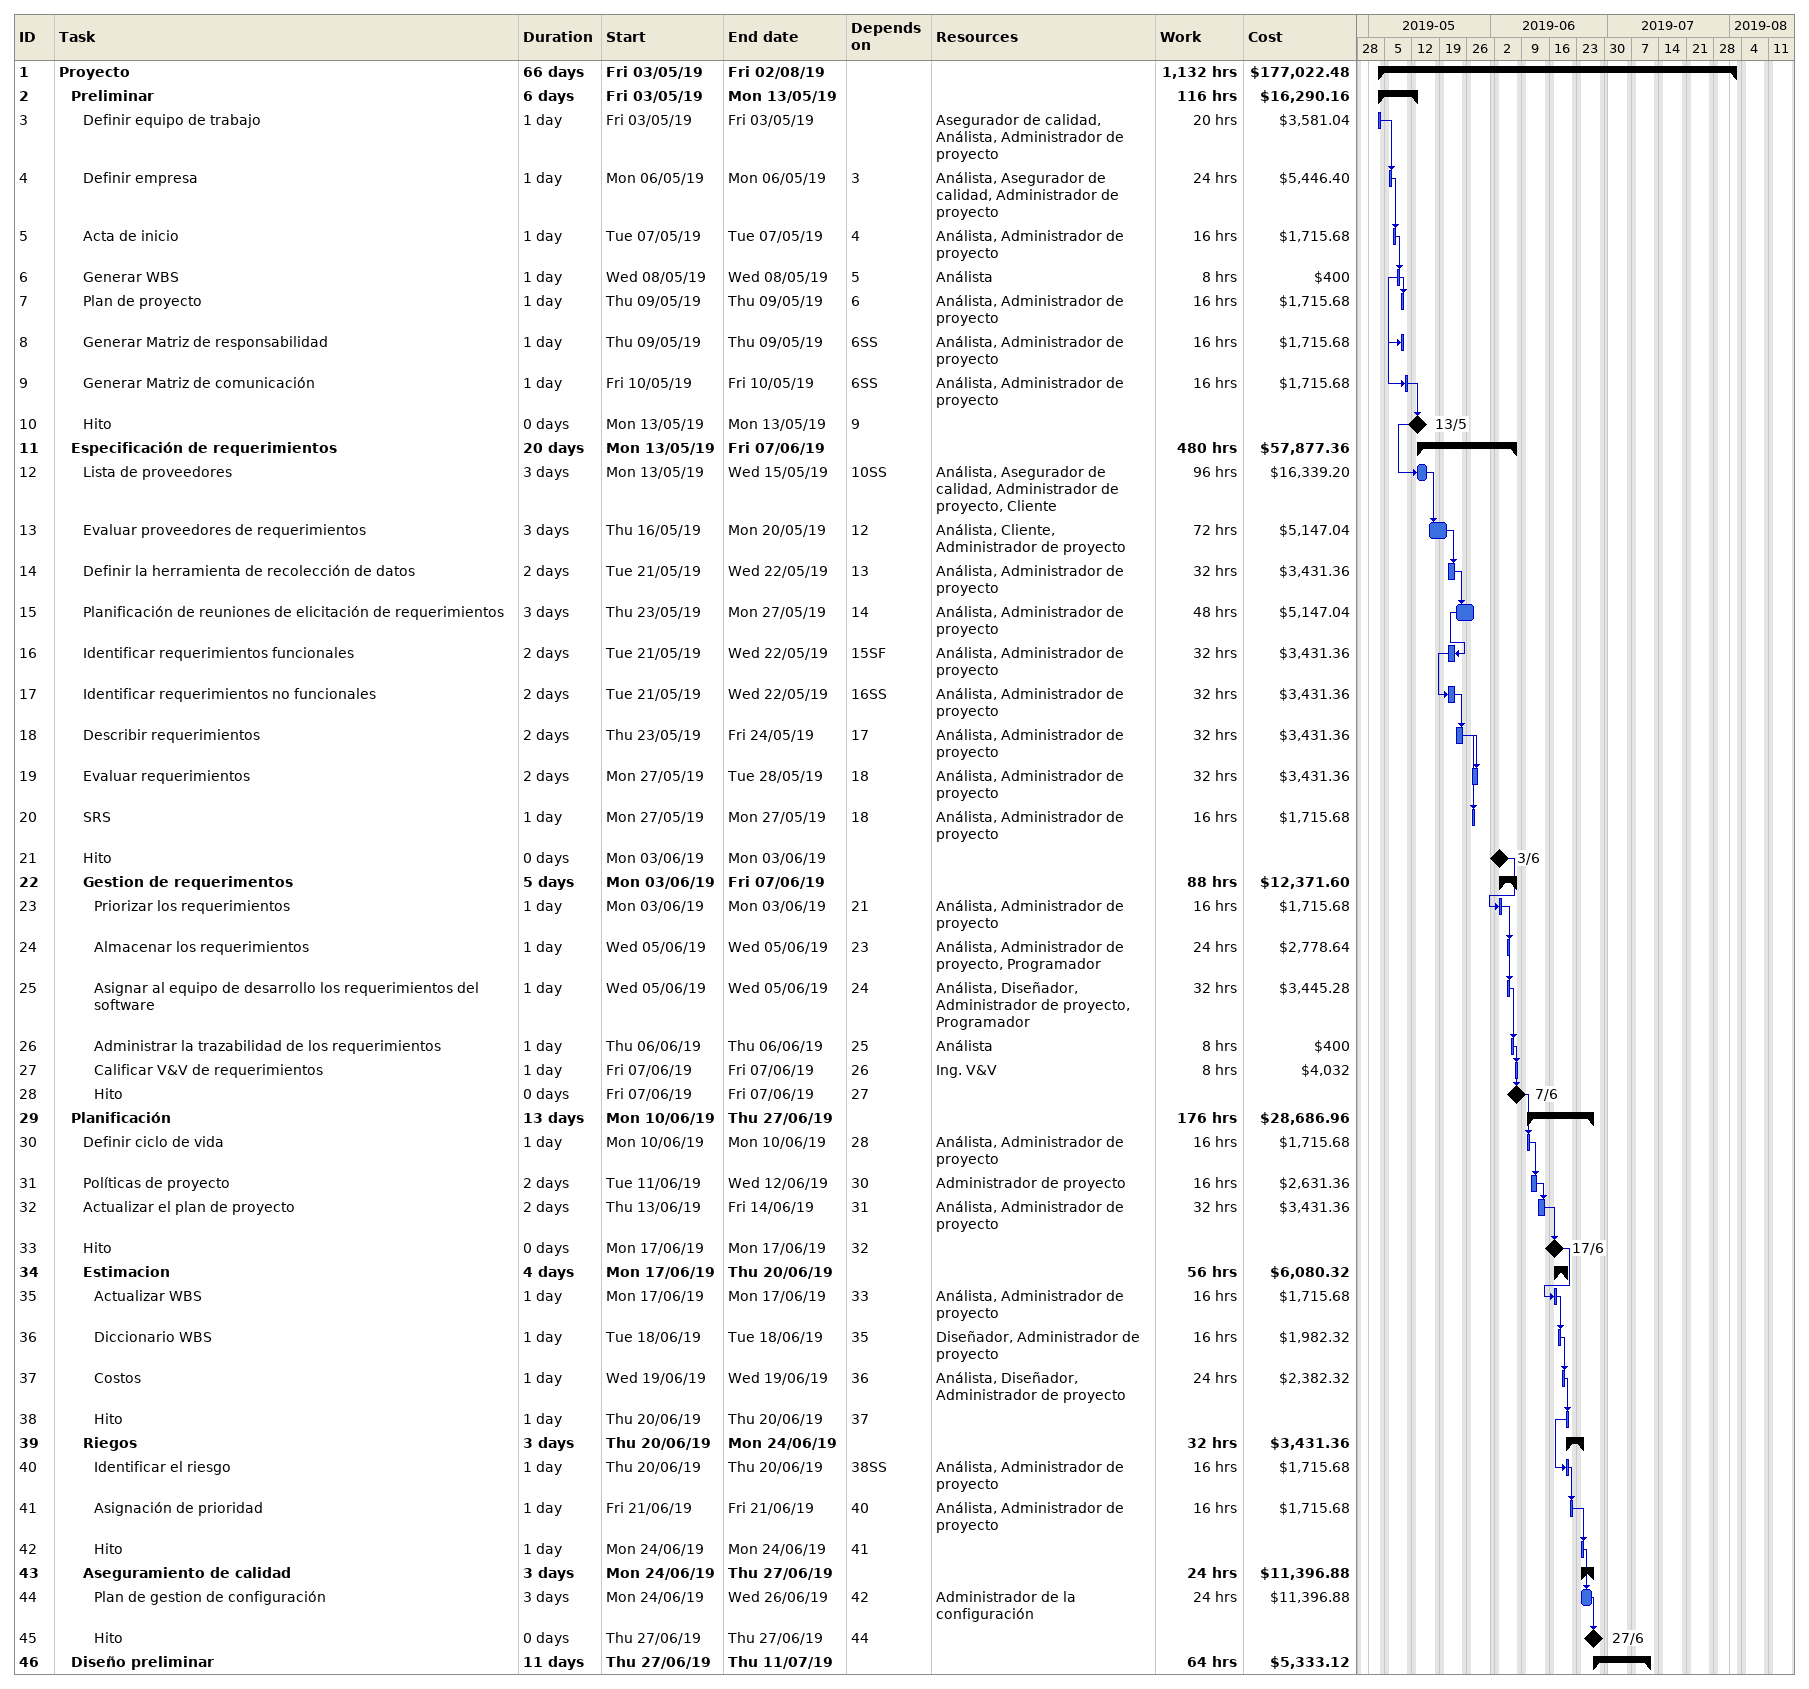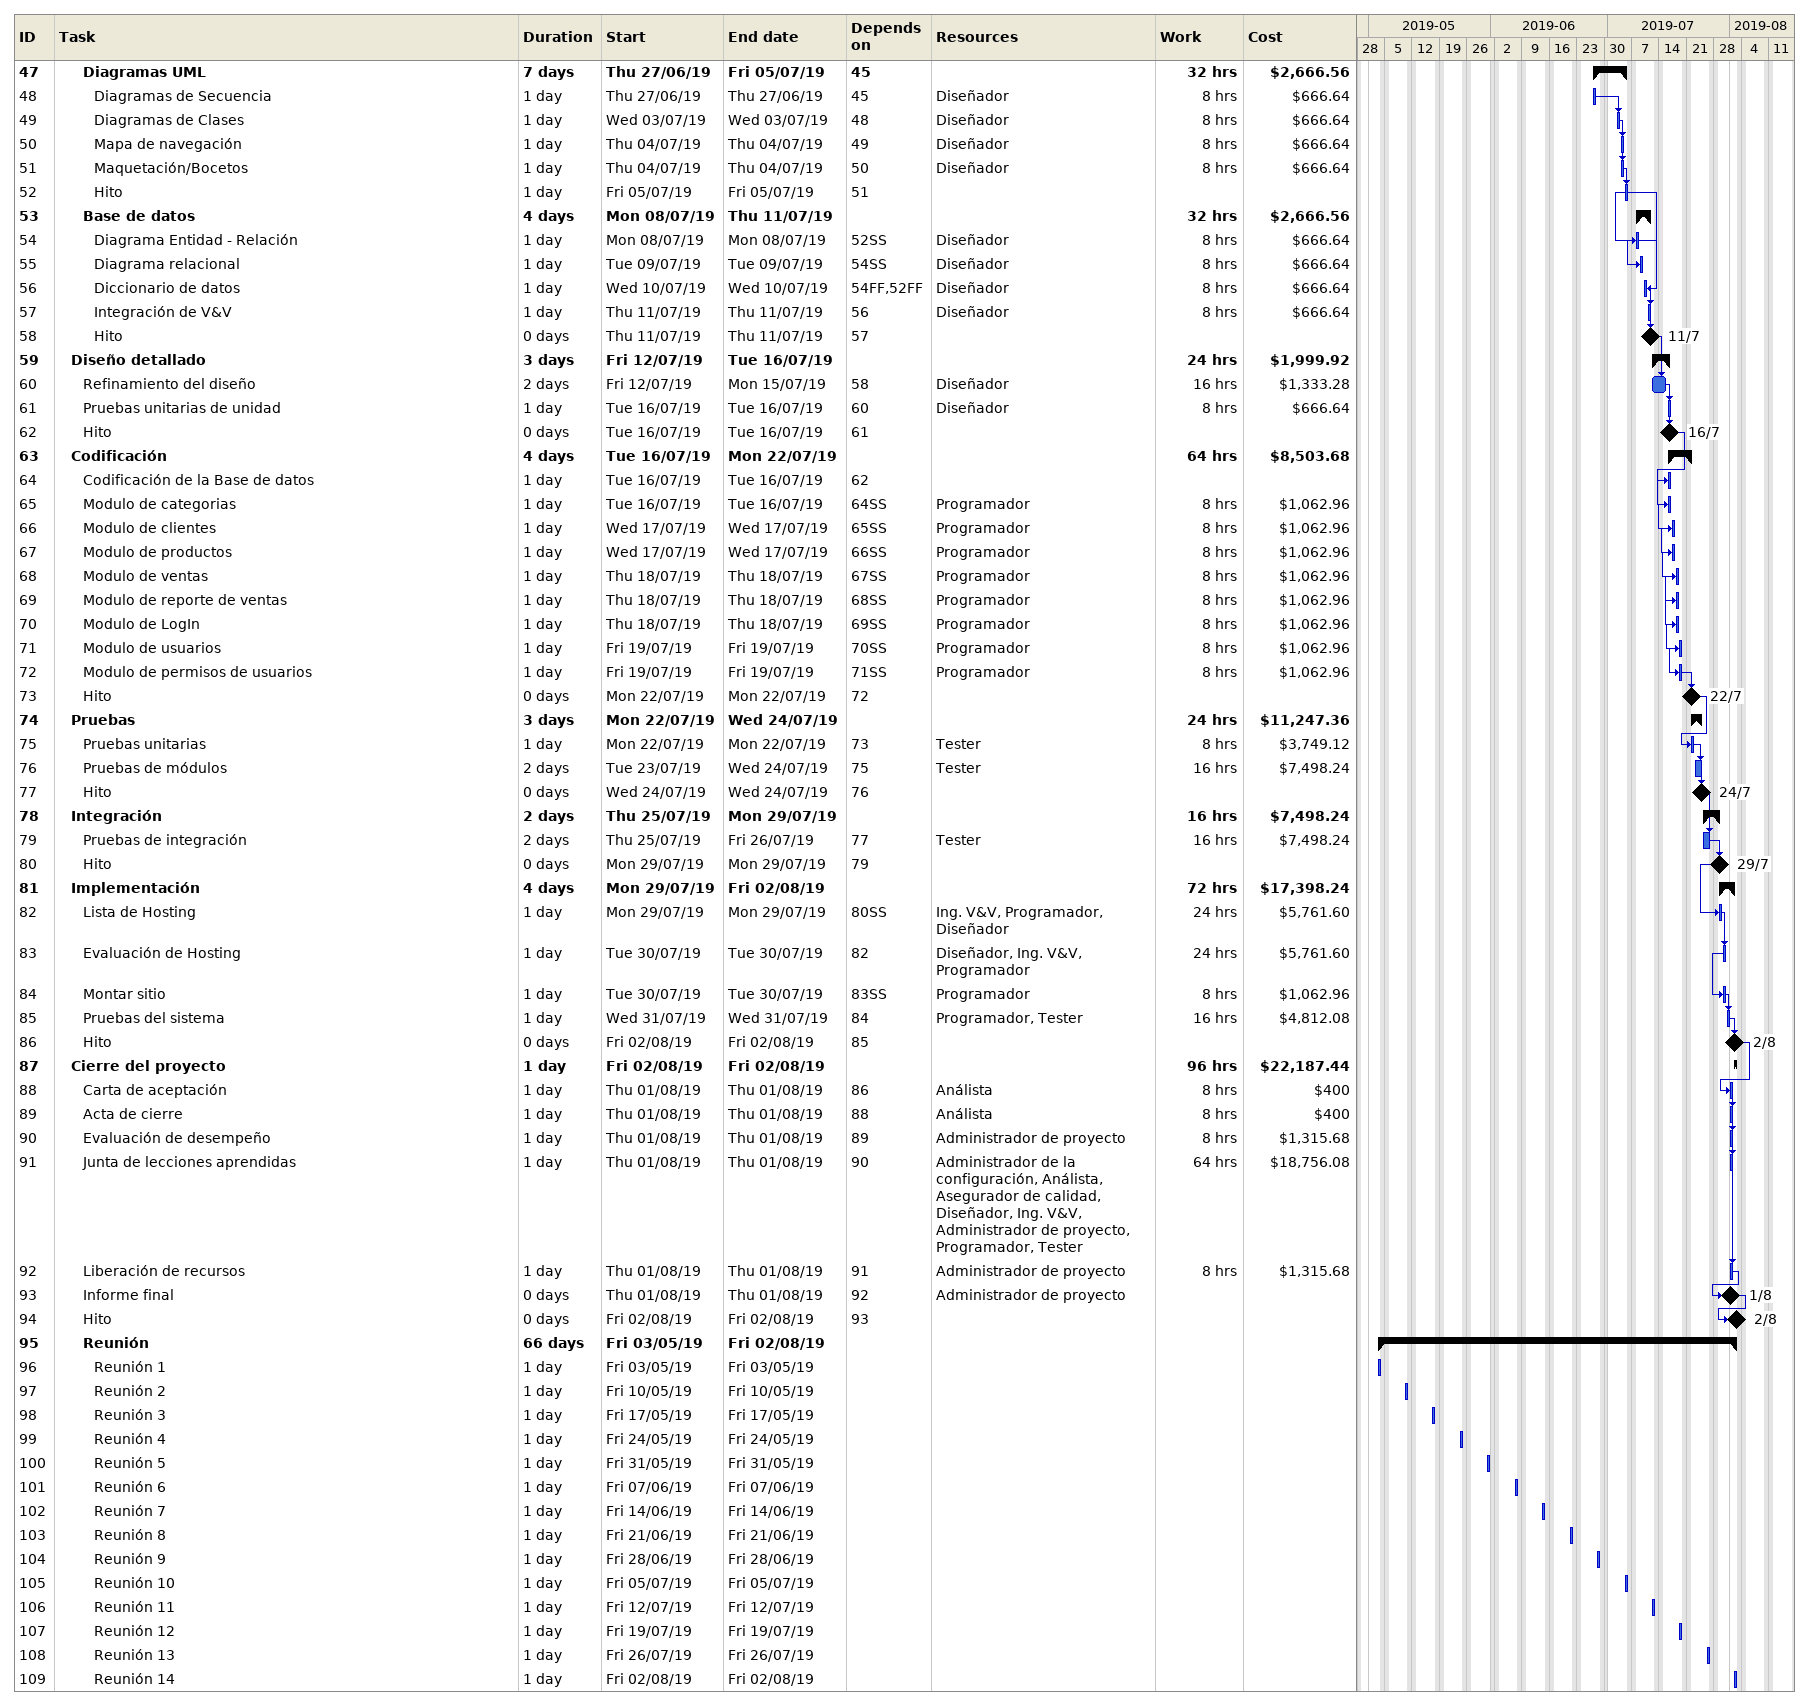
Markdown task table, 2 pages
| ID | Level | Task | Duration | Start | Finish | Predecessors | Resources | Work (h) | Cost ($) |
|---|---|---|---|---|---|---|---|---|---|
| 1 | 1 | **Proyecto** | 66d | 2019-05-03 | 2019-08-02 |  |  | 1132 | 177022.48 |
| 2 | 2 | **Preliminar** | 6d | 2019-05-03 | 2019-05-13 |  |  | 116 | 16290.16 |
| 3 | 3 | Definir equipo de trabajo | 1d | 2019-05-03 | 2019-05-03 |  | Asegurador de calidad, Análista, Administrador de proyecto | 20 | 3581.04 |
| 4 | 3 | Definir empresa | 1d | 2019-05-06 | 2019-05-06 | 3 | Análista, Asegurador de calidad, Administrador de proyecto | 24 | 5446.40 |
| 5 | 3 | Acta de inicio | 1d | 2019-05-07 | 2019-05-07 | 4 | Análista, Administrador de proyecto | 16 | 1715.68 |
| 6 | 3 | Generar WBS | 1d | 2019-05-08 | 2019-05-08 | 5 | Análista | 8 | 400 |
| 7 | 3 | Plan de proyecto | 1d | 2019-05-09 | 2019-05-09 | 6 | Análista, Administrador de proyecto | 16 | 1715.68 |
| 8 | 3 | Generar Matriz de responsabilidad | 1d | 2019-05-09 | 2019-05-09 | 6SS | Análista, Administrador de proyecto | 16 | 1715.68 |
| 9 | 3 | Generar Matriz de comunicación | 1d | 2019-05-10 | 2019-05-10 | 6SS | Análista, Administrador de proyecto | 16 | 1715.68 |
| 10 | 3 | Hito | 0d | 2019-05-13 | 2019-05-13 | 9 |  |  |  |
| 11 | 2 | **Especificación de requerimientos** | 20d | 2019-05-13 | 2019-06-07 |  |  | 480 | 57877.36 |
| 12 | 3 | Lista de proveedores | 3d | 2019-05-13 | 2019-05-15 | 10SS | Análista, Asegurador de calidad, Administrador de proyecto, Cliente | 96 | 16339.20 |
| 13 | 3 | Evaluar proveedores de requerimientos | 3d | 2019-05-16 | 2019-05-20 | 12 | Análista, Cliente, Administrador de proyecto | 72 | 5147.04 |
| 14 | 3 | Definir la herramienta de recolección de datos | 2d | 2019-05-21 | 2019-05-22 | 13 | Análista, Administrador de proyecto | 32 | 3431.36 |
| 15 | 3 | Planificación de reuniones de elicitación de requerimientos | 3d | 2019-05-23 | 2019-05-27 | 14 | Análista, Administrador de proyecto | 48 | 5147.04 |
| 16 | 3 | Identificar requerimientos funcionales | 2d | 2019-05-21 | 2019-05-22 | 15SF | Análista, Administrador de proyecto | 32 | 3431.36 |
| 17 | 3 | Identificar requerimientos no funcionales | 2d | 2019-05-21 | 2019-05-22 | 16SS | Análista, Administrador de proyecto | 32 | 3431.36 |
| 18 | 3 | Describir requerimientos | 2d | 2019-05-23 | 2019-05-24 | 17 | Análista, Administrador de proyecto | 32 | 3431.36 |
| 19 | 3 | Evaluar requerimientos | 2d | 2019-05-27 | 2019-05-28 | 18 | Análista, Administrador de proyecto | 32 | 3431.36 |
| 20 | 3 | SRS | 1d | 2019-05-27 | 2019-05-27 | 18 | Análista, Administrador de proyecto | 16 | 1715.68 |
| 21 | 3 | Hito | 0d | 2019-06-03 | 2019-06-03 |  |  |  |  |
| 22 | 3 | **Gestion de requerimentos** | 5d | 2019-06-03 | 2019-06-07 |  |  | 88 | 12371.60 |
| 23 | 4 | Priorizar los requerimientos | 1d | 2019-06-03 | 2019-06-03 | 21 | Análista, Administrador de proyecto | 16 | 1715.68 |
| 24 | 4 | Almacenar los requerimientos | 1d | 2019-06-05 | 2019-06-05 | 23 | Análista, Administrador de proyecto, Programador | 24 | 2778.64 |
| 25 | 4 | Asignar al equipo de desarrollo los requerimientos del software | 1d | 2019-06-05 | 2019-06-05 | 24 | Análista, Diseñador, Administrador de proyecto, Programador | 32 | 3445.28 |
| 26 | 4 | Administrar la trazabilidad de los requerimientos | 1d | 2019-06-06 | 2019-06-06 | 25 | Análista | 8 | 400 |
| 27 | 4 | Calificar V&V de requerimientos | 1d | 2019-06-07 | 2019-06-07 | 26 | Ing. V&V | 8 | 4032 |
| 28 | 4 | Hito | 0d | 2019-06-07 | 2019-06-07 | 27 |  |  |  |
| 29 | 2 | **Planificación** | 13d | 2019-06-10 | 2019-06-27 |  |  | 176 | 28686.96 |
| 30 | 3 | Definir ciclo de vida | 1d | 2019-06-10 | 2019-06-10 | 28 | Análista, Administrador de proyecto | 16 | 1715.68 |
| 31 | 3 | Políticas de proyecto | 2d | 2019-06-11 | 2019-06-12 | 30 | Administrador de proyecto | 16 | 2631.36 |
| 32 | 3 | Actualizar el plan de proyecto | 2d | 2019-06-13 | 2019-06-14 | 31 | Análista, Administrador de proyecto | 32 | 3431.36 |
| 33 | 3 | Hito | 0d | 2019-06-17 | 2019-06-17 | 32 |  |  |  |
| 34 | 3 | **Estimacion** | 4d | 2019-06-17 | 2019-06-20 |  |  | 56 | 6080.32 |
| 35 | 4 | Actualizar WBS | 1d | 2019-06-17 | 2019-06-17 | 33 | Análista, Administrador de proyecto | 16 | 1715.68 |
| 36 | 4 | Diccionario WBS | 1d | 2019-06-18 | 2019-06-18 | 35 | Diseñador, Administrador de proyecto | 16 | 1982.32 |
| 37 | 4 | Costos | 1d | 2019-06-19 | 2019-06-19 | 36 | Análista, Diseñador, Administrador de proyecto | 24 | 2382.32 |
| 38 | 4 | Hito | 1d | 2019-06-20 | 2019-06-20 | 37 |  |  |  |
| 39 | 3 | **Riegos** | 3d | 2019-06-20 | 2019-06-24 |  |  | 32 | 3431.36 |
| 40 | 4 | Identificar el riesgo | 1d | 2019-06-20 | 2019-06-20 | 38SS | Análista, Administrador de proyecto | 16 | 1715.68 |
| 41 | 4 | Asignación de prioridad | 1d | 2019-06-21 | 2019-06-21 | 40 | Análista, Administrador de proyecto | 16 | 1715.68 |
| 42 | 4 | Hito | 1d | 2019-06-24 | 2019-06-24 | 41 |  |  |  |
| 43 | 3 | **Aseguramiento de calidad** | 3d | 2019-06-24 | 2019-06-27 |  |  | 24 | 11396.88 |
| 44 | 4 | Plan de gestion de configuración | 3d | 2019-06-24 | 2019-06-26 | 42 | Administrador de la configuración | 24 | 11396.88 |
| 45 | 4 | Hito | 0d | 2019-06-27 | 2019-06-27 | 44 |  |  |  |
| 46 | 2 | **Diseño preliminar** | 11d | 2019-06-27 | 2019-07-11 |  |  | 64 | 5333.12 |
| 47 | 3 | **Diagramas UML** | 7d | 2019-06-27 | 2019-07-05 | 45 |  | 32 | 2666.56 |
| 48 | 4 | Diagramas de Secuencia | 1d | 2019-06-27 | 2019-06-27 | 45 | Diseñador | 8 | 666.64 |
| 49 | 4 | Diagramas de Clases | 1d | 2019-07-03 | 2019-07-03 | 48 | Diseñador | 8 | 666.64 |
| 50 | 4 | Mapa de navegación | 1d | 2019-07-04 | 2019-07-04 | 49 | Diseñador | 8 | 666.64 |
| 51 | 4 | Maquetación/Bocetos | 1d | 2019-07-04 | 2019-07-04 | 50 | Diseñador | 8 | 666.64 |
| 52 | 4 | Hito | 1d | 2019-07-05 | 2019-07-05 | 51 |  |  |  |
| 53 | 3 | **Base de datos** | 4d | 2019-07-08 | 2019-07-11 |  |  | 32 | 2666.56 |
| 54 | 4 | Diagrama Entidad - Relación | 1d | 2019-07-08 | 2019-07-08 | 52SS | Diseñador | 8 | 666.64 |
| 55 | 4 | Diagrama relacional | 1d | 2019-07-09 | 2019-07-09 | 54SS | Diseñador | 8 | 666.64 |
| 56 | 4 | Diccionario de datos | 1d | 2019-07-10 | 2019-07-10 | 54FF, 52FF | Diseñador | 8 | 666.64 |
| 57 | 4 | Integración de V&V | 1d | 2019-07-11 | 2019-07-11 | 56 | Diseñador | 8 | 666.64 |
| 58 | 4 | Hito | 0d | 2019-07-11 | 2019-07-11 | 57 |  |  |  |
| 59 | 2 | **Diseño detallado** | 3d | 2019-07-12 | 2019-07-16 |  |  | 24 | 1999.92 |
| 60 | 3 | Refinamiento del diseño | 2d | 2019-07-12 | 2019-07-15 | 58 | Diseñador | 16 | 1333.28 |
| 61 | 3 | Pruebas unitarias de unidad | 1d | 2019-07-16 | 2019-07-16 | 60 | Diseñador | 8 | 666.64 |
| 62 | 3 | Hito | 0d | 2019-07-16 | 2019-07-16 | 61 |  |  |  |
| 63 | 2 | **Codificación** | 4d | 2019-07-16 | 2019-07-22 |  |  | 64 | 8503.68 |
| 64 | 3 | Codificación de la Base de datos | 1d | 2019-07-16 | 2019-07-16 | 62 |  |  |  |
| 65 | 3 | Modulo de categorias | 1d | 2019-07-16 | 2019-07-16 | 64SS | Programador | 8 | 1062.96 |
| 66 | 3 | Modulo de clientes | 1d | 2019-07-17 | 2019-07-17 | 65SS | Programador | 8 | 1062.96 |
| 67 | 3 | Modulo de productos | 1d | 2019-07-17 | 2019-07-17 | 66SS | Programador | 8 | 1062.96 |
| 68 | 3 | Modulo de ventas | 1d | 2019-07-18 | 2019-07-18 | 67SS | Programador | 8 | 1062.96 |
| 69 | 3 | Modulo de reporte de ventas | 1d | 2019-07-18 | 2019-07-18 | 68SS | Programador | 8 | 1062.96 |
| 70 | 3 | Modulo de LogIn | 1d | 2019-07-18 | 2019-07-18 | 69SS | Programador | 8 | 1062.96 |
| 71 | 3 | Modulo de usuarios | 1d | 2019-07-19 | 2019-07-19 | 70SS | Programador | 8 | 1062.96 |
| 72 | 3 | Modulo de permisos de usuarios | 1d | 2019-07-19 | 2019-07-19 | 71SS | Programador | 8 | 1062.96 |
| 73 | 3 | Hito | 0d | 2019-07-22 | 2019-07-22 | 72 |  |  |  |
| 74 | 2 | **Pruebas** | 3d | 2019-07-22 | 2019-07-24 |  |  | 24 | 11247.36 |
| 75 | 3 | Pruebas unitarias | 1d | 2019-07-22 | 2019-07-22 | 73 | Tester | 8 | 3749.12 |
| 76 | 3 | Pruebas de módulos | 2d | 2019-07-23 | 2019-07-24 | 75 | Tester | 16 | 7498.24 |
| 77 | 3 | Hito | 0d | 2019-07-24 | 2019-07-24 | 76 |  |  |  |
| 78 | 2 | **Integración** | 2d | 2019-07-25 | 2019-07-29 |  |  | 16 | 7498.24 |
| 79 | 3 | Pruebas de integración | 2d | 2019-07-25 | 2019-07-26 | 77 | Tester | 16 | 7498.24 |
| 80 | 3 | Hito | 0d | 2019-07-29 | 2019-07-29 | 79 |  |  |  |
| 81 | 2 | **Implementación** | 4d | 2019-07-29 | 2019-08-02 |  |  | 72 | 17398.24 |
| 82 | 3 | Lista de Hosting | 1d | 2019-07-29 | 2019-07-29 | 80SS | Ing. V&V, Programador, Diseñador | 24 | 5761.60 |
| 83 | 3 | Evaluación de Hosting | 1d | 2019-07-30 | 2019-07-30 | 82 | Diseñador, Ing. V&V, Programador | 24 | 5761.60 |
| 84 | 3 | Montar sitio | 1d | 2019-07-30 | 2019-07-30 | 83SS | Programador | 8 | 1062.96 |
| 85 | 3 | Pruebas del sistema | 1d | 2019-07-31 | 2019-07-31 | 84 | Programador, Tester | 16 | 4812.08 |
| 86 | 3 | Hito | 0d | 2019-08-02 | 2019-08-02 | 85 |  |  |  |
| 87 | 2 | **Cierre del proyecto** | 1d | 2019-08-02 | 2019-08-02 |  |  | 96 | 22187.44 |
| 88 | 3 | Carta de aceptación | 1d | 2019-08-01 | 2019-08-01 | 86 | Análista | 8 | 400 |
| 89 | 3 | Acta de cierre | 1d | 2019-08-01 | 2019-08-01 | 88 | Análista | 8 | 400 |
| 90 | 3 | Evaluación de desempeño | 1d | 2019-08-01 | 2019-08-01 | 89 | Administrador de proyecto | 8 | 1315.68 |
| 91 | 3 | Junta de lecciones aprendidas | 1d | 2019-08-01 | 2019-08-01 | 90 | Administrador de la configuración, Análista, Asegurador de calidad, Diseñador, Ing. V&V, Administrador de proyecto, Programador, Tester | 64 | 18756.08 |
| 92 | 3 | Liberación de recursos | 1d | 2019-08-01 | 2019-08-01 | 91 | Administrador de proyecto | 8 | 1315.68 |
| 93 | 3 | Informe final | 0d | 2019-08-01 | 2019-08-01 | 92 | Administrador de proyecto |  |  |
| 94 | 3 | Hito | 0d | 2019-08-02 | 2019-08-02 | 93 |  |  |  |
| 95 | 3 | **Reunión** | 66d | 2019-05-03 | 2019-08-02 |  |  |  |  |
| 96 | 4 | Reunión 1 | 1d | 2019-05-03 | 2019-05-03 |  |  |  |  |
| 97 | 4 | Reunión 2 | 1d | 2019-05-10 | 2019-05-10 |  |  |  |  |
| 98 | 4 | Reunión 3 | 1d | 2019-05-17 | 2019-05-17 |  |  |  |  |
| 99 | 4 | Reunión 4 | 1d | 2019-05-24 | 2019-05-24 |  |  |  |  |
| 100 | 4 | Reunión 5 | 1d | 2019-05-31 | 2019-05-31 |  |  |  |  |
| 101 | 4 | Reunión 6 | 1d | 2019-06-07 | 2019-06-07 |  |  |  |  |
| 102 | 4 | Reunión 7 | 1d | 2019-06-14 | 2019-06-14 |  |  |  |  |
| 103 | 4 | Reunión 8 | 1d | 2019-06-21 | 2019-06-21 |  |  |  |  |
| 104 | 4 | Reunión 9 | 1d | 2019-06-28 | 2019-06-28 |  |  |  |  |
| 105 | 4 | Reunión 10 | 1d | 2019-07-05 | 2019-07-05 |  |  |  |  |
| 106 | 4 | Reunión 11 | 1d | 2019-07-12 | 2019-07-12 |  |  |  |  |
| 107 | 4 | Reunión 12 | 1d | 2019-07-19 | 2019-07-19 |  |  |  |  |
| 108 | 4 | Reunión 13 | 1d | 2019-07-26 | 2019-07-26 |  |  |  |  |
| 109 | 4 | Reunión 14 | 1d | 2019-08-02 | 2019-08-02 |  |  |  |  |
